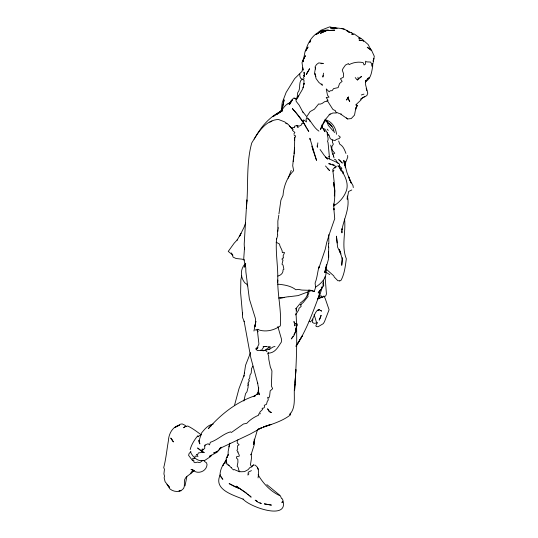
<?xml version="1.0" encoding="UTF-8"?>
<svg xmlns="http://www.w3.org/2000/svg" width="538" height="538" viewBox="0 0 538 538"><rect width="100%" height="100%" fill="white"/><g stroke="black" fill="none" stroke-linecap="round" stroke-linejoin="round"><path stroke-width="0.81" d="M242.537 312.316L242.53 317.339L244.212 321.711M294.777 137.103L294.353 152.496L293.23 161.534M323.58 280.54L323.237 285.92L323.056 282.766L323.795 285.429C320.514 288.832 321.206 294.151 318.261 297.897C312 314.387 305.981 331.233 296.142 346.001M328.711 247.036L328.536 258.919L324.784 272.45L325.92 266.935M365.632 80.801L365.611 84.923L367.77 93.202L366.855 95.589L361.556 98.488L360.911 100.041L355.658 105.004M294.568 140.425L294.589 138.172L295.658 135.959L294.219 135.246L294.051 134.641M243.929 376.539L244.427 372.558M322.269 127.553L323.035 128.663L324.817 128.999L327.232 132.637C326.889 135.69 329.121 138.515 327.534 141.447L328.052 142.61L329.397 156.847L328.812 156.289L329.579 158.885M242.631 312.423L242.571 314.77L240.62 292.82L240.856 279.686L241.703 275.779M304.01 80.142L303.909 84.399L304.098 83.39L303.089 87.788L303.607 86.362M294.508 147.762L294.004 153.586M244.521 247.944L244.467 249.202L244.198 244.104L246.861 199.921L246.754 201.589M308.704 291.199L308.846 293.055L307.662 295.745L308.16 296.303L303.203 302.531L300.446 304.777L301.159 304.649L300.776 305.685L301.199 306.452L299.014 308.308L298.718 309.962L295.557 314.938M293.674 155.946L292.706 165.765L293.674 170.687C287.238 176.888 283.6 186.451 283.042 195.368L280.917 200.102L278.926 213.929M258.509 388.154L258.341 391.2L259.336 394.71L258.341 391.2L258.509 387.4M258.516 387.965L257.998 394.293L258.26 392.236M325.463 268.744L325.228 272.732L326.445 264.602M246.646 203.256L246.337 208.253C248.684 186.599 245.859 164.117 251.737 143C257.763 132.973 265.49 119.934 278.489 119.483L284.642 121.884L288.321 124.5L292.1 129.059M294.979 384.092C292.806 394.105 297.151 406.378 289.686 414.516L290.594 413.076L290.412 414.939C280.971 422.236 268.98 424.872 258.092 429.216L261.434 427.898M295.08 382.471L295.483 376.008M295.631 373.58L295.88 369.545L294.575 390.554C296.377 364.771 297.527 338.826 296.021 313.029M277.42 234.716L277.756 229.766M306.949 128.683L308.751 131.4L304.589 124.628C301.657 118.663 296.673 113.686 292.376 108.595L296.102 112.819L304.057 123.632L303.156 121.965L303.553 119.853L306.485 121.924L306.075 119.302L306.855 117.513C311.63 121.44 313.647 127.701 318.926 131.117M244.366 373.137L245.577 365.215L250.587 352.538M244.541 247.312L243.741 258.691L245.785 267.769L245.866 271.892L249.383 299.054L255.368 318.288L255.698 322.033L254.871 326.882L255.853 321.354L253.943 331.038M304.589 75.535L304.535 76.261L304.024 72.146L304.589 75.535L303.54 77.761M319.021 266.512C317.541 271.993 317.205 277.769 315.107 283.075L315.584 287.413L314.239 291.448L308.684 290.143L311.509 290.406L301.885 290.069L298.476 289.397L295.853 289.747C290.782 285.725 283.977 284.77 277.749 284.151M296.303 311.784L296.189 308.24M277.897 228.314L277.85 221.051L278.819 215.213M258.058 477.865C258.744 473.494 259.504 467.878 255.126 465.081M254.044 441.389L253.748 444.435L254.38 440.373L257.554 429.411M322.161 124.298L322.336 127.701M372.767 64.257L372.868 63.309L372.39 66.006L371.866 66.161L371.61 63.881L370.568 62.052L366.593 61.89L365.598 61.211L365.463 64.103L364.078 64.99L363.116 62.596C358.301 61.581 353.392 62.368 349.081 64.634L348.469 63.578L345.463 65.064L342.988 68.595L342.269 70.182L343.6 73.753L343.405 77.223L340.433 78.75L342.114 81.386L339.586 83.511L338.133 87.633L333.607 88.588L332.114 90.666L330.211 90.774L329.195 91.83L326.257 88.911L327.481 95.179L329.021 97.17L326.21 97.465L328.059 100.391L327.178 100.418L327.097 101.07L326.243 101.561L324.73 101.635L322.114 103.471L320.016 104.184L318.684 103.908L314.367 109.221L310.11 111.581L306.62 116.833M333.768 205.079C336.068 193.263 334.037 181.245 332.753 169.605L335.806 165.919M277.722 231.69L278.207 227.695M281.219 110.983L282.215 102.724L286.122 92.435L294.669 78.629L302.074 71.325L302.665 67.775L303.143 70.115L301.993 62.637L303.748 58.629L303.069 61.816L305.059 51.493L308.059 47.055L305.651 50.922C308.361 40.108 316.095 29.442 328.429 30.108L321.415 31.291L315.947 34.519L318.335 33.282M312.894 319.068L312.444 322.423L314.138 323.325L316.768 322.982M317.326 146.699L317.85 142.859M229.713 443.722L228.146 451.476L228.132 454.61L226.868 457.69L228.226 454.671L226.128 458.699L226.464 462.545M373.204 62.542L374.287 56.268L371.657 50.511L369.613 48.333M323.54 73.155L322.861 77.095L323.143 75.475M295.496 332.471L296.821 325.423L295.496 332.471L295.591 329.195L297.453 324.058L295.248 323.472M185.025 485.841L186.841 476.715M319.068 267.191L318.893 268.072L325.201 249.424L326.795 242.187L329.902 232.497L334.717 218.69L333.816 208.314M372.78 65.549C371.765 71.319 371.348 78.104 365.833 81.541M234.434 405.672L239.033 388.544L244.097 375.262M342.975 173.619L343.338 172.019L340.399 169.369L341.906 168.313L339.344 165.912M268.307 352.457L267.937 354.017L268.677 356.062L268.792 359.323L270.318 366.929L271.939 370.924L271.367 385.968L272.665 388.692L270.177 390.891L269.639 395.948L268.865 397.932L267.648 397.246L268.301 399.929L267.238 401.483L266.492 404.32L264.252 405.309L264.568 407.058L263.714 408.073L262.127 408.295L262.551 409.458L259.592 412.377L260.284 413.776L258.664 413.924L258.603 415.208C254.239 417.017 250.029 419.768 246.754 423.332L243.458 423.991L231.374 432.478L230.52 431.866C223.062 433.823 217.608 440.037 210.351 442.27L209.497 444.872L208.145 443.756L205.032 444.953L205.294 445.989L204.494 445.619L204.81 448.241L203.445 449.526L202.94 449.19L202.873 450.084L202.18 448.927L202.449 450.535L201.394 450.077L201.017 450.481L202.517 451.839L204.258 452.532L201.999 451.496L197.587 447.979L202.517 451.839M365.611 81.769L365.934 80.424M373.157 61.238L373.863 58.555L373.143 60.949M282.268 501.725L281.999 502.748L282.551 501.261M243.828 401.018L245.57 393.621L246.949 391.792L248.173 387.01L247.749 384.757L248.395 385.262L248.61 383.95L247.722 383.164L248.583 382.673L248.818 381.429L249.524 380.944L248.516 379.855L249.706 378.086L249.975 375.12L251.219 373.09L251.515 368.644L252.9 366.116M228.852 446.896L229.894 443.077M277.769 235.072L276.485 239.558L276.613 238.442C275.207 253.23 278.556 267.763 277.628 282.484L277.729 280.016C277.588 295.355 281.589 310.628 280.318 325.9C274.044 330.406 265.483 332.45 258.092 329.639M318.637 297.366L319.585 294.044L319.128 291.986L319.357 294.219M365.591 82.038L366.008 80.626L367.884 78.595L369.72 77.539L367.333 78.575M321.771 125.448L320.547 129.443L325.604 119.234L323.015 123.599L325.591 119.295L329.606 114.48M296.33 98.79L297.198 97.022L297.675 92.718C300.729 89.375 298.772 84.486 300.688 80.653L302.201 79.301L304.192 78.709M318.019 298.348L319.39 294.313M320.433 289.747L319.962 291.112L320.318 290.083M245.584 222.914L244.077 227.224L239.558 236.263L240.984 233.492L237.124 240.103L237.413 239.692L234.158 243.189L228.246 251.414L232.941 255.18M220.271 474.758C212.934 489.775 233.546 495.061 243.438 499.325L243.062 499.042C249.134 506.87 290.769 521.773 282.437 498.854L281.576 498.652L280.426 495.928C270.789 491.766 263.264 483.615 258.112 474.805M325.799 270.701L326.499 269.525L327.386 270.15L333.762 275.859L334.253 277.05L337.931 280.782L339.417 280.668M303.58 86.416L302.41 89.463L297.756 97.371M288.166 178.266L291.199 170.378M357.467 80.27L358.234 78.313L357.911 77.23M199.134 440.575L201.508 433.029C204.675 429.156 207.937 424.912 213.243 424.045M289.975 102.973L290.903 100.956L293.748 98.03L297.01 98.723M219.087 449.66L217.17 452.169L209.464 456.338L210.963 455.457M293.956 334.737L295.819 331.031L294.01 335.524L291.28 338.94L293.217 336.223M309.935 42.246L310.688 40.78M254.205 139.107C260.661 127.277 269.794 115.939 282.625 110.727L275.671 114.856M244.144 267.426L245.577 264.797M211.542 455.094L210.795 456.412L204.373 460.669L199.497 460.568C195.247 459.371 192.005 455.619 190.351 451.644M186.087 426.473L185.011 425.282L182.2 423.924L180.64 424.119L175.065 427.347L179.618 425.168C172.288 426.641 168.703 434.085 168.367 440.952C166.82 449.815 165.993 458.948 163.713 467.636L164.446 469.223L163.922 473.938L164.574 476.291L164.124 477.805L165.112 481.732L169.409 487.186L167.042 484.422L169.9 488.894C173.081 491.544 177.621 492.243 181.434 490.643L181.81 489.997C185.866 488.154 183.673 482.942 184.662 479.573C186.054 475.505 191.003 474.792 192.833 470.952L191.151 472.848M229.107 465.397L228.179 464.704L227.197 464.758L226.807 462.848L225.98 463.46L226.047 461.96L225.382 461.348L225.973 460.333L222.873 465.457L226.323 459.775M309.552 42.462L310.682 40.518M295.967 346.344L302.262 335.914L296.196 345.9M290.587 102.711L292.524 99.543L289.41 104.614L290.587 102.711C283.412 103.948 282.437 112.953 275.55 114.883M319.007 291.609L318.166 292.948L320.769 289.626L319.875 290.5M245.503 264.73L244.709 265.98L245.658 264.642M296.821 98.804L298.745 95.845M223.465 464.449C221.192 467.643 219.941 471.658 220.015 475.599L222.853 479.318L221.111 476.91L221.676 477.596M257.823 393.386L256.929 394.704L258.711 391.26M293.956 133.78L294.871 132.456L292.423 130.351L293.116 129.389L289.41 126.006M190.99 451.785L189.194 453.332L188.569 455.33L192.57 460.636L193.021 459.997L192.671 458.349L194.527 458.645L195.146 456.069L198.011 456.385L196.323 454.375L197.607 454.65L198.414 452.922L202.618 452.317L202.227 451.712M299.807 303.876L295.86 308.758M190.391 473.79L191.582 472.196M202.86 460.333L200.344 462.29L199.073 462.579L197.621 462.102L195.032 462.7L193.714 461.873L193.976 460.736L192.57 460.636M321.3 287.85L322.114 286.794L321.401 289.457L320.083 290.446M245.718 263.257C239.908 268.778 240.022 277.85 245.51 283.573M248.912 473.817L247.904 475.094L248.3 472.182L251.441 470.622M333.789 205.913L334.764 204.736L333.661 205.778M221.387 447.529C219.255 449.775 216.935 452.606 213.673 452.942L216.451 451.96L215.509 452.606L216.679 451.584M257.776 393.271L253.956 396.688L255.537 395.591C236.834 401.651 221.105 414.045 208.347 428.678L210.291 426.291L211.616 425.558M332.995 171.34L334.031 170.27M334.838 168.105L336.546 166.538M281.435 110.922L280.211 112.045L282.134 109.913L280.91 111.373L275.564 114.796M237.964 439.862L237.292 440.474L237.265 443.03L239.107 444.731L237.547 445.787L237.682 449.136L236.875 450.393L238.206 452.088L237.776 452.25L239.309 455.209L239.101 456.318L236.828 456.419L236.431 458.073L237.816 459.338L237.944 462.102L237.184 466.157C238.98 467.663 238.2 470.427 239.76 471.853L234.003 469.479L233.324 469.903L232.591 469.075M318.395 32.394L320.776 30.33L329.586 26.9L332.094 27.472L330.614 27.357M221.219 447.172L219.585 448.571L249.962 434.193L261.3 427.966M197.802 436.809L201.38 434.435M358.032 79.463L361.59 76.531L359.787 77.432M296.371 98.743L296.754 98.441M289.101 103.377L290.365 102.361M191.313 472.761L194.036 470.609L192.12 471.523L194.245 470.535M315.315 287.305C321.495 283.418 327.534 277.4 325.867 269.444M330.231 113.888L329.115 114.735L332.908 112.987L336.398 113.014M190.163 449.573C191.333 444.812 194.386 439.808 197.816 435.733L198.522 436.661M300.177 303.096C303.647 300.715 307.09 297.386 307.797 293.075L307.487 292.127M364.73 96.497L360.48 99.187M185.428 426.446L183.626 427.771L185.489 426.399L187.789 426.035C192.718 428.409 196.921 431.705 201.306 434.899M333.775 205.839C339.74 202.241 344.448 196.666 346.633 190.015C348.94 181.279 343.291 173.115 338.792 166.175M282.013 110.25L272.894 116.504L274.286 115.677M253.082 465.397L252.235 465.915M264.635 350.44L269.8 349.068L273.116 346.902L275.026 346.512M287.971 104.036L290.049 102.812M339.518 281.105L341.038 280.278C344.549 273.896 345.335 266.028 346.337 258.785C341.153 246.209 346.062 232.174 344.549 218.993M332.706 154.258L334.771 153.196L332.807 150.922L331.798 148.501L331.906 146.538L333.338 144.157L332.511 142.449L332.302 139.907L330.224 138.649L329.014 135.018L328.321 135.078L327.4 134.17M323.277 296.747L317.467 299.108M269.807 122.213L271.946 121.124M318.052 298.368L321.785 297.137L321.166 295.759L320.09 296.149L319.411 295.066M351.778 189.975L348.577 191.521L347.212 199.208L347.346 196.02C350.278 207.89 343.802 218.717 341.912 230.136L341.933 228.764L341.946 232.873L341.886 231.259M277.83 276.088C280.708 275.348 283.398 273.096 283.015 269.841L283.903 269.424L283.049 265.106L282.006 264.225L283.015 260.096L282.094 259.652L282.282 258.186L283.506 258.032L283.102 255.792L284.548 252.631L283.613 252.275L282.342 252.625C282.457 249.39 279.726 247.191 279.518 244.05L276.102 242.167M310.903 290.749L298.126 295.604L288.334 296.808M321.025 31.863L323.372 30.962M309.115 321.408L309.68 321.193L310.413 321.932C313.829 319.027 313.936 313.856 317.043 310.661L319.364 309.505L317.655 310.258L319.733 310.049L321.61 311.092L320.547 310.466M296.673 98.71L295.927 99.463L296.216 101.4L299.189 105.172L303.21 112.745M321.072 297.487L325.678 296.021L326.452 293.997L325.087 276.727M361.341 94.97L363.964 94.123M180.391 490.421L178.972 490.851L180.217 490.649M287.897 296.768L283.102 297.534M258.058 329.283L257.292 329.438L258.913 344.031L256.411 349.465L258.045 347.474L255.893 348.335L255.933 349.323L257.467 350.547L261.529 350.339L263.902 346.667L267.157 346.546L263.136 346.411M267.769 353.19C275.301 353.284 278.079 346.795 281.34 342.101L281.515 339.229L277.837 326.532M304.326 123.558L301.811 123.37L301.677 124.803L299.33 126.127L297.05 125.549L294.542 126.148L294.521 127.674L293.392 127.445L291.744 128.017M334.165 27.889C339.814 28.043 345.288 28.736 349.861 32.32L348.678 32.226L351.28 32.408L353.049 34.203L351.798 34.405L354.098 33.887L360.83 38.561M320.944 63.706L323.358 63.444L318.758 62.892L316.546 64.499L315.073 66.806L315.443 69.025L315.517 67.6L314.622 72.758L315.813 76.631L315.134 74.278M278.644 298.045L284.461 297.413L279.975 297.884L283.089 297.803M263.956 350.5L260.5 350.332M303.479 79.94L300.661 78.286L299.888 76.342L299.8 74.042M330.776 30.417L334.723 30.141L326.532 30.592L320.52 33.262L326.532 30.592L329.296 30.498M268.193 349.128L269.8 349.068M255.093 330.056L256.781 329.559L258.032 331.872L257.07 330.251M330.48 27.25L337.07 28.366L334.118 28.158M346.311 117.889L347.622 118.959L351.233 118.582L354.535 115.085L355.349 110.593L357.118 105.596L356.358 104.318M192.234 469.607L190.983 469.513L193.411 470.36L192.718 469.903C197.446 474.839 206.498 471.604 207.049 464.691L206.552 462.855L204.622 461.517L203.976 460.259M307.803 118.952L308.523 119.026M268.227 346.728L270.459 347.05L268.744 347.259L265.335 350.292L263.311 350.816L260.459 350.198M330.803 163.989L328.718 163.66L334.327 165.596M339.613 113.679L335.611 111.917L335.557 110.808L332.861 109.396L327.178 100.418M360.11 38.4L358.658 38.09L360.689 38.218L363.143 40.034L363.466 41.318M340.245 113.834L341.502 114.13M361.247 40.538L359.001 39.98L364.192 41.029L368.194 44.593L370.521 49.045M332.302 139.907L335.006 140.579L336.277 139.436L339.075 138.609L340.319 137.123L338.53 135.623M344.73 29.24L341.764 28.353M239.134 471.254L240.768 471.772L244.494 471.618L248.038 469.681L250.009 467.448L251.717 466.977L253.68 464.583L254.185 465.242M325.409 119.725C331.845 121.38 335.974 127.909 336.499 134.271M285.705 123.323L286.989 123.794M244.508 260.042L242.234 259.181L236.101 258.516L233.115 257.117L231.582 252.934M312.188 290.668L314.239 291.448M334.448 159.288L335.658 159.779L338.032 163.498M231.387 467.455L231.737 467.603M332.195 164.204L334.354 165.153M347.118 30.928L348.355 31.527L346.506 30.599M270.278 411.913L271.414 412.491L269.208 411.725L267.588 408.759L269.713 411.624M295.745 98.75L294.777 98.225L296.774 99.456M257.218 501.281L255.18 500.158L258.227 502.418L261.286 503.528L259.928 502.781M340.742 114.15L347.622 118.959M325.678 272.006L329.794 274.683M266.808 484.597L279.874 495.316M324.912 120.216L327.474 122.032L325.47 120.573M247.547 494.072L248.717 494.94M325.799 120.613L328.267 122.529M246.404 493.151L236.229 486.15L245.187 492.277L251.152 497.166L249.894 495.807M334.401 132.644L333.19 128.454L331.993 126.544L328.705 123.525M265.16 350.036L266.976 351.744M327.555 168.555L329.599 170.58L325.49 165.973M228.616 465.101L232.053 468.551M351.28 32.408L353.049 34.203M333.278 131.09L328.18 125.219L327.723 123.108L325.14 119.497M331.993 126.544L329.713 123.807L330.883 125.045L327.312 122.408L327.413 122.94M355.221 77.573L356.936 79.705M327.232 129.167L328.254 130.431M302.907 111.938L306.25 116.094M337.602 165.986L339.525 166.202L339.545 164.191L337.985 162.92L325.503 157.163L327.756 159.093L324.475 155.717L320.076 149.497M323.452 129.443L324.986 131.696L323.204 128.521M246.222 283.573L247.803 285.913M325.584 268.119L326.499 269.525M304.407 76.497L303.593 75.145L304.414 76.591M251.461 466.527L250.446 464.798L251.582 457.582L251.085 454.106L251.024 454.839L254.111 445.161L254.266 439.109M340.823 253.385L339.27 249.719L340.803 253.943L337.588 247.124L336.445 236.162L337.191 242.961M338.597 166.155L341.274 171.104M328.489 247.359L328.449 243.405M323.849 295.947L325.221 298.563L329.088 309.774L324.448 321.771L323.277 323.674L318.052 326.748L316.203 326.546L315.88 325.51L317.481 322.632L316.398 322.033L314.131 314.575M304.609 124.305L306.115 127.264M317.016 146.006L317.676 147.365M321.751 83.861L322.397 85.286L318.819 82.381L316.068 78.548L314.905 73.491M333.688 156.074L332.302 153L330.722 145.105M327.232 132.637L328.321 135.078M312.376 148.091L313.378 150.344L311.717 146.154M257.527 467.569L258.26 469.311M350.87 182.429L348.469 176.296L351.146 183.108M345.961 153.444C344.629 149.994 343.251 146.02 339.781 144.171L338.651 141.023M312.437 148.542L316.532 160.371L309.881 138.239L310.016 139.698M333.378 155.67L334.044 157.876M366.203 88.346L366.808 90.471M339.444 249.706L342.35 259.208L341.738 265.301L342.249 257.675M294.622 324.616L294.945 325.927L295.059 323.943L293.936 321.502L294.279 323.062M309.619 119.86L309.969 121.373M344.333 163.565L343.775 160.324L346.956 172.516L349.767 179.719L353.015 185.65L353.291 187.58M345.309 167.728L344.905 161.198L344.905 165.697L345.349 163.256L347.75 157.13L347.615 155.448M244.084 321.125L250.762 357.528L257.749 383.574L257.574 382.895L258.664 388.792L258.65 387.333M333.782 208.26L333.977 209.84L333.768 203.828M296.189 308.328L296.404 310.628M328.772 234.622L328.839 243.559M328.698 255.537L328.651 257.547L328.503 251.629L328.698 255.537M334.596 192.422L334.347 195.946L334.797 190.788L333.466 182.429L334.448 187.997L334.596 192.422M284.077 99.947L282.067 109.779L284.077 99.947M321.058 315.349L320.534 317.615L319.168 320.144L321.058 315.349M199.08 440.333L198.798 441.516L199.86 443.924L199.08 440.333M357.118 105.596L355.436 108.878L357.118 105.596M304.918 56.423L302.773 60.747L305.376 55.69L304.918 56.423M307.218 72.711L306.283 74.547L309.632 68.709L307.218 72.711M347.77 97.936L346.492 100.048L348.59 96.901L347.77 97.936L349.693 101.379L347.77 97.936M274.232 115.65L272.894 116.504L274.225 115.697M271.011 424.415L263.452 426.903L271.011 424.415M334.152 28.097L330.48 28.003L335.779 28.38L334.152 28.097M298.133 127.203L297.38 127.136L297.05 125.549L298.133 127.203M271.3 505.088L264.414 503.891L271.3 505.088M239.376 488.565L234.655 486.655L229.127 483.595L239.376 488.565M370.373 49.489L367.232 47.25L371.657 50.511L370.373 49.489M340.305 161.057L338.684 159.557L342.309 163.075L340.305 161.057M172.052 439.842L170.741 438.046L173.384 441.927L172.052 439.842"/></g></svg>
